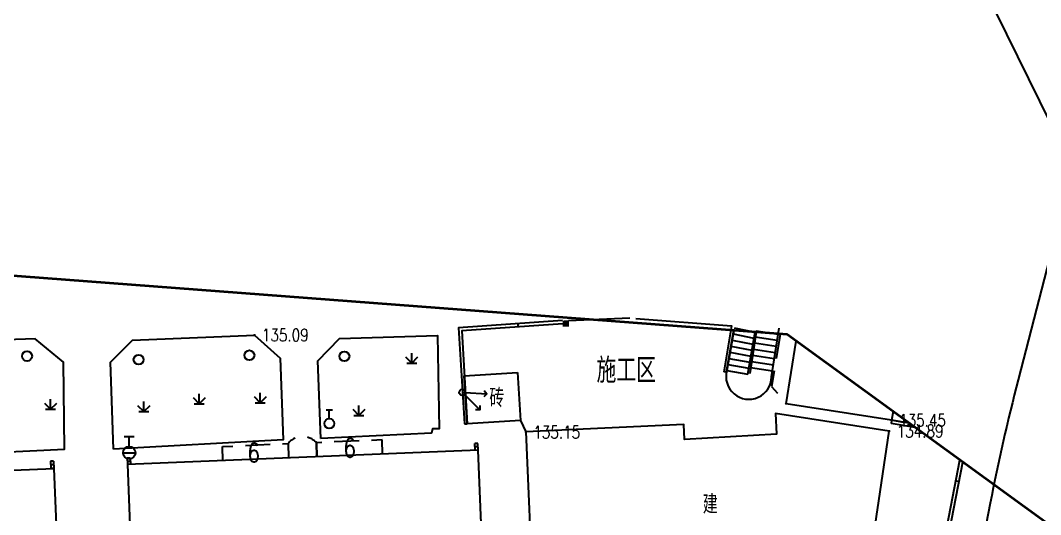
# Model space of a CAD drawing. Extents: x 529262 to 576451, y 2694391 to 2717535.
# Drawn here: x 566434.2 to 566516.4, y 2711343.2 to 2711383 of the extents above; entities that cross this region are included whole.
import ezdxf
from ezdxf.enums import TextEntityAlignment as Align
from ezdxf.xclip import XClip

# ---------------------------------------------------------------- set-up
doc = ezdxf.new("R2010")
doc.units = 0
doc.header["$XCLIPFRAME"] = 0
doc.linetypes.add('ACAD_ISO12W100', pattern=[22, 12, -3, 0.5, -3, 0.5, -3])
doc.linetypes.add('X5', pattern=[3, 2, -1])
for name, color, linetype in [('GCD', 8, 'Continuous'), ('GXYZ', 8, 'Continuous'), ('JMD', 8, 'Continuous'), ('PP-COM', 7, 'Continuous'), ('RD-红线', 7, 'Continuous'), ('ZBTZ', 8, 'Continuous'), ('ZJ', 7, 'Continuous')]:
    doc.layers.add(name, color=color, linetype=linetype)
doc.layers.add('控制界线1', color=30, linetype='ACAD_ISO12W100', lineweight=35)
doc.styles.add('HZ', font='rs.shx', dxfattribs={"width": 0.8, "bigfont": 'hztxt.shx'})
doc.linetypes.add('1161', pattern='A,0,[149,AAA.SHX,S=0.15,R=0,X=0,Y=0],-1.6', length=1.6)

# ---------------------------------------------------------------- blocks, each defined once
blk = doc.blocks.new('A$C19FD0107')
at = {"layer": 'RD-红线', "color": 8}
for points in [[(-4478.975, 16980.479), (-4490.472, 17003.852, 0.370235)], [(-4478.975, 16980.479), (-4483.372, 16963.402, 0.015725), (-4485.624, 16953.466), (-4507.809, 16838.986), (-4508.508, 16835.379)]]:
    blk.add_lwpolyline(points, format="xyb", dxfattribs=at)
blk = doc.blocks.new('gc133')
for p, q in [((-0.8, 2.6), (0.8, 2.6)), ((0, 1), (0, 2.6)), ((-1, 0), (1, 0))]:
    blk.add_line(p, q)
blk.add_circle((0, 0), 1)
blk = doc.blocks.new('gc002')
at = {"color": 8, "const_width": 1}
blk.add_lwpolyline([(-0.5, 0), (0.5, 0)], dxfattribs=at)
blk = doc.blocks.new('gc170')
at = {"color": 8, "linetype": 'Continuous'}
blk.add_circle((0, 0), 0.5, dxfattribs=at)
blk = doc.blocks.new('gc013b')
at = {"linetype": 'Continuous'}
blk.add_line((0.5, 0), (4, 0), dxfattribs=at)
at = {"linetype": 'Continuous', "flags": 128}
blk.add_lwpolyline([(3.5, 0.5), (4, 0), (3.5, -0.5)], dxfattribs=at)
blk = doc.blocks.new('gc124')
at = {"color": 8}
for p, q in [((-1, 1), (0, 0)), ((-0.8, 0), (0.8, 0)), ((0, 0), (0, 1.6)), ((0, 0), (1, 1))]:
    blk.add_line(p, q, dxfattribs=at)
blk = doc.blocks.new('gc122')
at = {"color": 8}
blk.add_circle((0, 0), 0.8, dxfattribs=at)
blk = doc.blocks.new('GC200')
at = {"linetype": 'Continuous', "const_width": 0.2, "flags": 128}
blk.add_lwpolyline([(-0.1, 0, 1), (0.1, 0, 1)], format="xyb", close=True, dxfattribs=at)
blk = doc.blocks.new('gc134')
for p, q in [((-0.5, 2.2), (0.5, 2.2)), ((0, 0.8), (0, 2.2))]:
    blk.add_line(p, q)
blk.add_circle((0, 0), 0.8)

msp = doc.modelspace()

# ---------------------------------------------------------------- linework, layer by layer
at = {"layer": 'JMD', "linetype": 'Continuous'}
for p, q in [((566474.267, 2711358.541), (566474.284, 2711358.291)), ((566491.719, 2711358.207), (566493.403, 2711357.856)), ((566494.738, 2711354.248), (566495.338, 2711358.177)), ((566491.682, 2711357.99), (566491.126, 2711354.758)), ((566491.55, 2711357.222), (566493.236, 2711356.888)), ((566491.634, 2711357.715), (566493.319, 2711357.372)), ((566492.819, 2711354.467), (566493.403, 2711357.859)), ((566493.489, 2711357.852), (566492.979, 2711354.517)), ((566495.187, 2711357.188), (566493.428, 2711357.457)), ((566495.262, 2711357.683), (566493.504, 2711357.951)), ((566491.465, 2711356.729), (566493.153, 2711356.403)), ((566495.036, 2711356.2), (566493.277, 2711356.469)), ((566495.111, 2711356.694), (566493.353, 2711356.963)), ((566491.295, 2711355.744), (566492.986, 2711355.435)), ((566491.38, 2711356.236), (566493.069, 2711355.919)), ((566494.96, 2711355.706), (566493.202, 2711355.974)), ((566491.126, 2711354.758), (566492.819, 2711354.467)), ((566491.21, 2711355.251), (566492.903, 2711354.951)), ((566494.809, 2711354.717), (566493.051, 2711354.986)), ((566494.885, 2711355.211), (566493.126, 2711355.48)), ((566491.09, 2711354.637), (566490.892, 2711354.67)), ((566469.793, 2711353.006), (566470.042, 2711353.02)), ((566504.418, 2711350.755), (566504.376, 2711350.509)), ((566471.067, 2711348.891), (566470.817, 2711348.881)), ((566471.078, 2711348.621), (566470.828, 2711348.61)), ((566436.843, 2711347.47), (566436.593, 2711347.46)), ((566442.777, 2711347.724), (566443.026, 2711347.734)), ((566442.788, 2711347.454), (566443.038, 2711347.464)), ((566436.855, 2711347.17), (566436.605, 2711347.16)), ((566436.867, 2711346.871), (566436.618, 2711346.86)), ((566509.844, 2711345.811), (566509.598, 2711345.858))]:
    msp.add_line(p, q, dxfattribs=at)
at = {"layer": 'JMD', "linetype": 'Continuous', "flags": 128}
for points in [[(566483.802, 2711358.95), (566491.52, 2711358.381), (566490.892, 2711354.67)], [(566477.892, 2711358.791), (566469.492, 2711358.211), (566469.973, 2711350.468)], [(566477.899, 2711358.541), (566469.756, 2711357.979), (566470.181, 2711350.482)], [(566491.657, 2711357.991), (566491.09, 2711354.637)], [(566504.53, 2711351.467), (566504.418, 2711350.755), (566495.919, 2711352.095), (566496.715, 2711357.144)], [(566505.841, 2711350.515), (566504.418, 2711350.755)], [(566469.973, 2711350.468), (566470.181, 2711350.482)], [(566506.296, 2711350.185), (566504.376, 2711350.509)], [(566470.839, 2711348.34), (566470.817, 2711348.881)], [(566471.089, 2711348.35), (566471.067, 2711348.891)], [(566436.593, 2711347.46), (566436.618, 2711346.86)], [(566436.843, 2711347.47), (566436.867, 2711346.871)], [(566442.777, 2711347.724), (566442.799, 2711347.183)], [(566443.026, 2711347.734), (566443.049, 2711347.193)], [(566501.752, 2711332.411), (566507.069, 2711331.483), (566510.149, 2711347.386)], [(566501.792, 2711332.657), (566506.872, 2711331.783), (566509.926, 2711347.548)]]:
    msp.add_lwpolyline(points, dxfattribs=at)
at = {"layer": 'JMD', "linetype": 'X5', "flags": 128}
for points in [[(566495.431, 2711357.705), (566494.737, 2711353.484), (566495.919, 2711352.095)], [(566463.378, 2711348.032), (566463.331, 2711349.176), (566458.039, 2711348.95), (566458.086, 2711347.814)], [(566450.502, 2711347.501), (566450.455, 2711348.644), (566455.753, 2711348.887), (566455.801, 2711347.719)]]:
    msp.add_lwpolyline(points, dxfattribs=at)
at = {"layer": 'JMD', "linetype": 'Continuous', "elevation": 135.037, "flags": 128}
msp.add_lwpolyline([(566474.252, 2711354.616), (566474.491, 2711350.748), (566470.181, 2711350.482), (566469.961, 2711354.351)], close=True, dxfattribs=at)
at = {"layer": 'JMD', "linetype": 'Continuous', "flags": 128}
for points in [[(566504.227, 2711349.881), (566495.049, 2711351.305), (566495.148, 2711349.637), (566487.727, 2711349.197), (566487.654, 2711350.429), (566474.93, 2711349.817), (566475.498, 2711336.712), (566479.847, 2711336.89), (566479.909, 2711335.384), (566485.013, 2711335.592), (566484.943, 2711337.098), (566492.445, 2711337.404), (566492.803, 2711337.419), (566492.399, 2711334.59), (566501.759, 2711333.221), (566504.227, 2711349.881)], [(566442.799, 2711347.183), (566442.799, 2711347.183), (566443.25, 2711336.037), (566455.771, 2711336.569), (566455.717, 2711337.713), (566458.968, 2711337.859), (566459.039, 2711336.7), (566471.54, 2711337.204), (566471.089, 2711348.35)], [(566409.015, 2711334.685), (566408.601, 2711345.703), (566436.867, 2711346.871), (566437.319, 2711335.883), (566424.807, 2711335.321), (566424.791, 2711336.326), (566421.446, 2711336.176), (566421.461, 2711335.186), (566409.015, 2711334.685)]]:
    msp.add_lwpolyline(points, close=True, dxfattribs=at)
at = {"layer": 'JMD', "linetype": 'X5', "elevation": 135.601, "flags": 128}
msp.add_lwpolyline([(566505.407, 2711350.83), (566505.369, 2711350.58), (566504.418, 2711350.755)], dxfattribs=at)
at = {"layer": 'JMD', "linetype": 'X5', "flags": 128}
msp.add_lwpolyline([(566458.086, 2711347.814), (566458.039, 2711348.95, 0.458508), (566455.753, 2711348.887), (566455.801, 2711347.719)], format="xyb", dxfattribs=at)
at = {"layer": 'JMD', "linetype": 'Continuous'}
msp.add_arc((566492.901, 2711354.287), 1.837, 165.14243, 358.78395, dxfattribs=at)
at = {"layer": 'ZBTZ', "linetype": '1161', "flags": 128}
for points in [[(566478.373, 2711358.789), (566483.323, 2711359.015)], [(566474.491, 2711350.748), (566474.93, 2711349.817)]]:
    msp.add_lwpolyline(points, dxfattribs=at)
at = {"layer": 'ZBTZ', "elevation": 135.238, "flags": 128}
msp.add_lwpolyline([(566424.296, 2711347.781), (566437.734, 2711348.42), (566437.654, 2711355.454), (566435.363, 2711357.322), (566429.8, 2711357.145)], close=True, dxfattribs=at)
at = {"layer": 'ZBTZ', "linetype": 'Continuous', "flags": 128}
for points, elevation in [([(566441.687, 2711348.421), (566441.437, 2711355.448), (566443.217, 2711357.215), (566453.044, 2711357.625), (566455.109, 2711355.771), (566455.345, 2711349.183)], 135.198), ([(566458.386, 2711349.275), (566458.155, 2711355.544), (566459.912, 2711357.346), (566467.79, 2711357.592), (566467.926, 2711350.079), (566467.407, 2711350.063), (566467.324, 2711349.706)], 135.317)]:
    msp.add_lwpolyline(points, close=True, dxfattribs=dict(at, elevation=elevation))
at = {"layer": '控制界线1', "color": 252, "linetype": 'Continuous', "flags": 128}
msp.add_lwpolyline([(566606.933, 2711087.702), (566644.711, 2711153.019), (566598.698, 2711283.071), (566496.002, 2711357.662), (566390.249, 2711365.689), (566217.966, 2711433.767), (566135.414, 2711495.399), (566100.815, 2711531.11), (566057.471, 2711541.747), (566041.502, 2711497.298), (566109.581, 2711415.474), (566178.415, 2711344.369), (566249.168, 2711298.339), (566348.438, 2711264.105), (566455.277, 2711261.066), (566502.459, 2711244.312), (566526.428, 2711223.352), (566516.162, 2711173.585), (566513.881, 2711148.132)], close=True, dxfattribs=at)
msp.add_lwpolyline([(566606.933, 2711087.702), (566644.711, 2711153.019), (566598.698, 2711283.071), (566496.002, 2711357.662), (566390.249, 2711365.689), (566217.966, 2711433.767), (566135.414, 2711495.399), (566100.815, 2711531.11), (566057.471, 2711541.747), (566041.502, 2711497.298), (566109.581, 2711415.474), (566178.415, 2711344.369), (566249.168, 2711298.339), (566348.438, 2711264.105), (566455.277, 2711261.066), (566502.459, 2711244.312), (566526.428, 2711223.352), (566516.162, 2711173.585), (566513.881, 2711148.132)], close=True, dxfattribs=at)
msp.add_lwpolyline([(566606.933, 2711087.702), (566644.711, 2711153.019), (566598.698, 2711283.071), (566496.002, 2711357.662), (566390.249, 2711365.689), (566217.966, 2711433.767), (566135.414, 2711495.399), (566100.815, 2711531.11), (566057.471, 2711541.747), (566041.502, 2711497.298), (566109.581, 2711415.474), (566178.415, 2711344.369), (566249.168, 2711298.339), (566348.438, 2711264.105), (566455.277, 2711261.066), (566502.459, 2711244.312), (566526.428, 2711223.352), (566516.162, 2711173.585), (566513.881, 2711148.132)], close=True, dxfattribs=at)

# ---------------------------------------------------------------- block references
at = {"layer": 'GCD'}
ref = msp.add_blockref('GC200', (566453.044, 2711357.625, 135.091), dxfattribs=dict(at, xscale=0.5, yscale=0.5))
ref.add_attrib('height', '135.09', dxfattribs={"linetype": 'Continuous', "height": 1, "style": 'HZ', "width": 0.8}).set_placement((566453.644, 2711357.625, 135.091), align=Align.MIDDLE_LEFT)
at = {"layer": 'GCD', "linetype": 'Continuous'}
ref = msp.add_blockref('GC200', (566504.418, 2711350.752, 135.45), dxfattribs=dict(at, xscale=0.5, yscale=0.5, zscale=0.5))
ref.add_attrib('height', '135.45', dxfattribs={"linetype": 'Continuous', "height": 1, "style": 'HZ', "width": 0.8}).set_placement((566505.018, 2711350.752, 135.45), align=Align.MIDDLE_LEFT)
at = {"layer": 'GCD'}
ref = msp.add_blockref('GC200', (566474.931, 2711349.798, 135.15), dxfattribs=dict(at, xscale=0.5, yscale=0.5))
ref.add_attrib('height', '135.15', dxfattribs={"linetype": 'Continuous', "height": 1, "style": 'HZ', "width": 0.8}).set_placement((566475.531, 2711349.798, 135.15), align=Align.MIDDLE_LEFT)
ref = msp.add_blockref('GC200', (566504.227, 2711349.881, 134.89), dxfattribs=dict(at, xscale=0.5, yscale=0.5))
ref.add_attrib('height', '134.89', dxfattribs={"linetype": 'Continuous', "height": 1, "style": 'HZ', "width": 0.8}).set_placement((566504.827, 2711349.881, 134.89), align=Align.MIDDLE_LEFT)
at = {"layer": 'GXYZ', "linetype": 'Continuous', "xscale": 0.5, "yscale": 0.5, "zscale": 0.5}
for name, p in [('gc170', (566469.793, 2711353.006, 135.228)), ('gc133', (566442.946, 2711348.146, 134.772)), ('gc133', (566442.946, 2711348.146, 134.772))]:
    msp.add_blockref(name, p, dxfattribs=at)
at = {"layer": 'GXYZ', "linetype": 'Continuous'}
for xscale, yscale, zscale, rotation in [(0.5000000000450813, 0.5000000000450813, 0.5000000000450813, 356.5757553519071), (0.499999999880739, 0.499999999880739, 0.499999999880739, 315.4346568142513)]:
    msp.add_blockref('gc013b', (566469.793, 2711353.006, 135.228), dxfattribs=dict(at, xscale=xscale, yscale=yscale, zscale=zscale, rotation=rotation))
at = {"layer": 'GXYZ', "linetype": 'Continuous', "xscale": 0.5, "yscale": 0.5}
msp.add_blockref('gc134', (566459.078, 2711350.494), dxfattribs=at)
at = {"layer": 'JMD', "linetype": 'Continuous', "xscale": 0.4999999999999529, "yscale": 0.4999999999999529, "zscale": 0.4999999999999529, "rotation": 1.779983341233655}
msp.add_blockref('gc002', (566478.148, 2711358.556, 135.181), dxfattribs=at)
at = {"layer": 'PP-COM'}
ref = msp.add_blockref('A$C19FD0107', (570997.993, 2694390.603), dxfattribs=at)
XClip(ref).set_block_clipping_path([(-9366.4383134884, 14428.6043910822), (-3328.4480743363, 17452.7484863754)])
at = {"layer": 'ZBTZ', "linetype": 'Continuous', "xscale": 0.5, "yscale": 0.5, "zscale": 0.5}
for name, p in [('gc122', (566452.635, 2711355.998)), ('gc122', (566434.707, 2711355.931)), ('gc122', (566443.703, 2711355.644)), ('gc122', (566460.294, 2711355.913)), ('gc124', (566465.724, 2711355.368)), ('gc124', (566436.608, 2711351.649)), ('gc124', (566448.594, 2711352.091)), ('gc124', (566453.513, 2711352.166)), ('gc124', (566444.126, 2711351.458)), ('gc124', (566461.469, 2711351.146))]:
    msp.add_blockref(name, p, dxfattribs=at)

# ---------------------------------------------------------------- texts
at = {"layer": 'JMD', "linetype": 'Continuous', "style": 'HZ', "width": 0.8}
msp.add_text('砖', height=1.5, dxfattribs=at).set_placement((566473.184, 2711352.559), align=Align.MIDDLE_RIGHT)
msp.add_text('建', height=1.5, dxfattribs=at).set_placement((566489.797, 2711344.062), align=Align.MIDDLE)
at = {"layer": 'ZJ', "color": 8, "linetype": 'Continuous', "style": 'HZ', "width": 0.8}
for s, height, p in [('施工区', 2, (566483.023, 2711354.885)), ('6', 1.5, (566460.722, 2711348.533)), ('6', 1.5, (566452.982, 2711348.149))]:
    msp.add_text(s, height=height, dxfattribs=at).set_placement(p, align=Align.MIDDLE)

doc.saveas('drawing.dxf')
